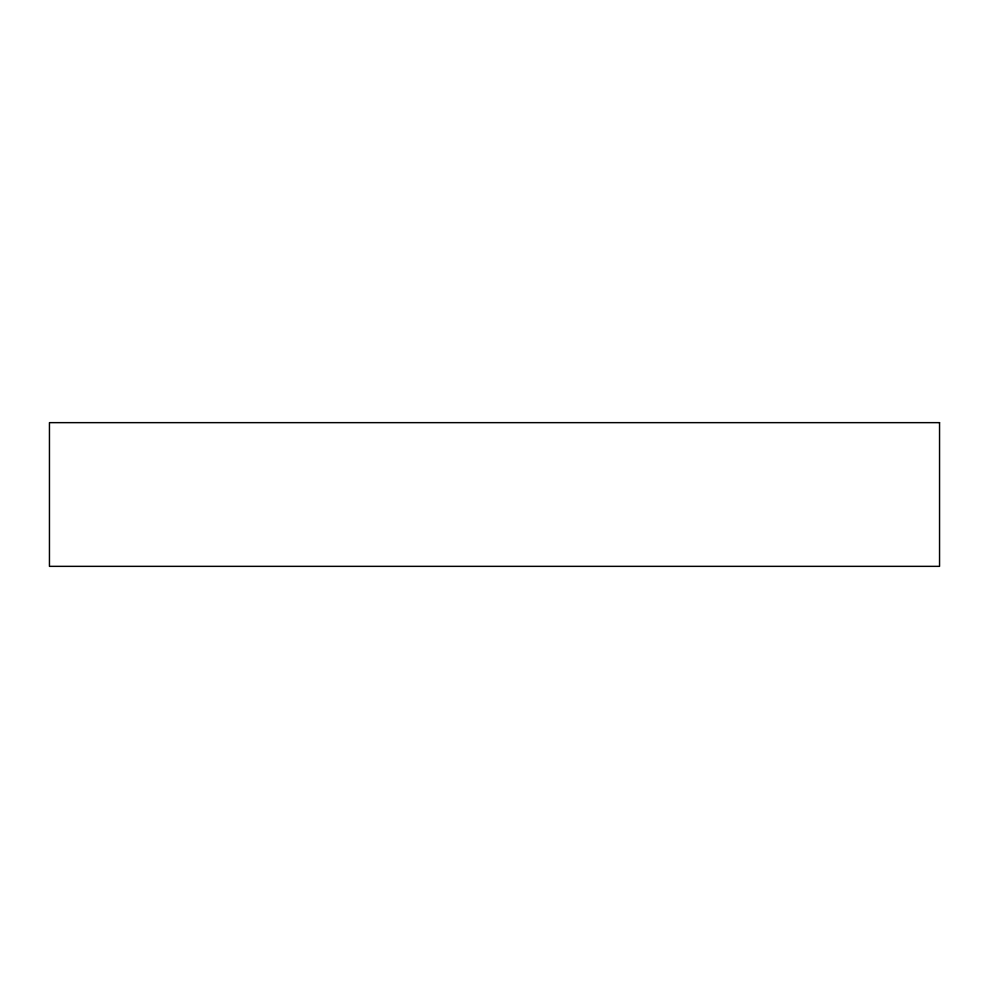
<?xml version="1.0" encoding="UTF-8"?>
<svg xmlns="http://www.w3.org/2000/svg" width="989" height="989" viewBox="0 0 989 989"><rect width="100%" height="100%" fill="white"/><g stroke="black" fill="none" stroke-linecap="round" stroke-linejoin="round"><path stroke-width="1.48" d="M939.55 422.649L49.45 422.649L49.45 566.351L939.55 566.351L939.55 422.649"/></g></svg>
